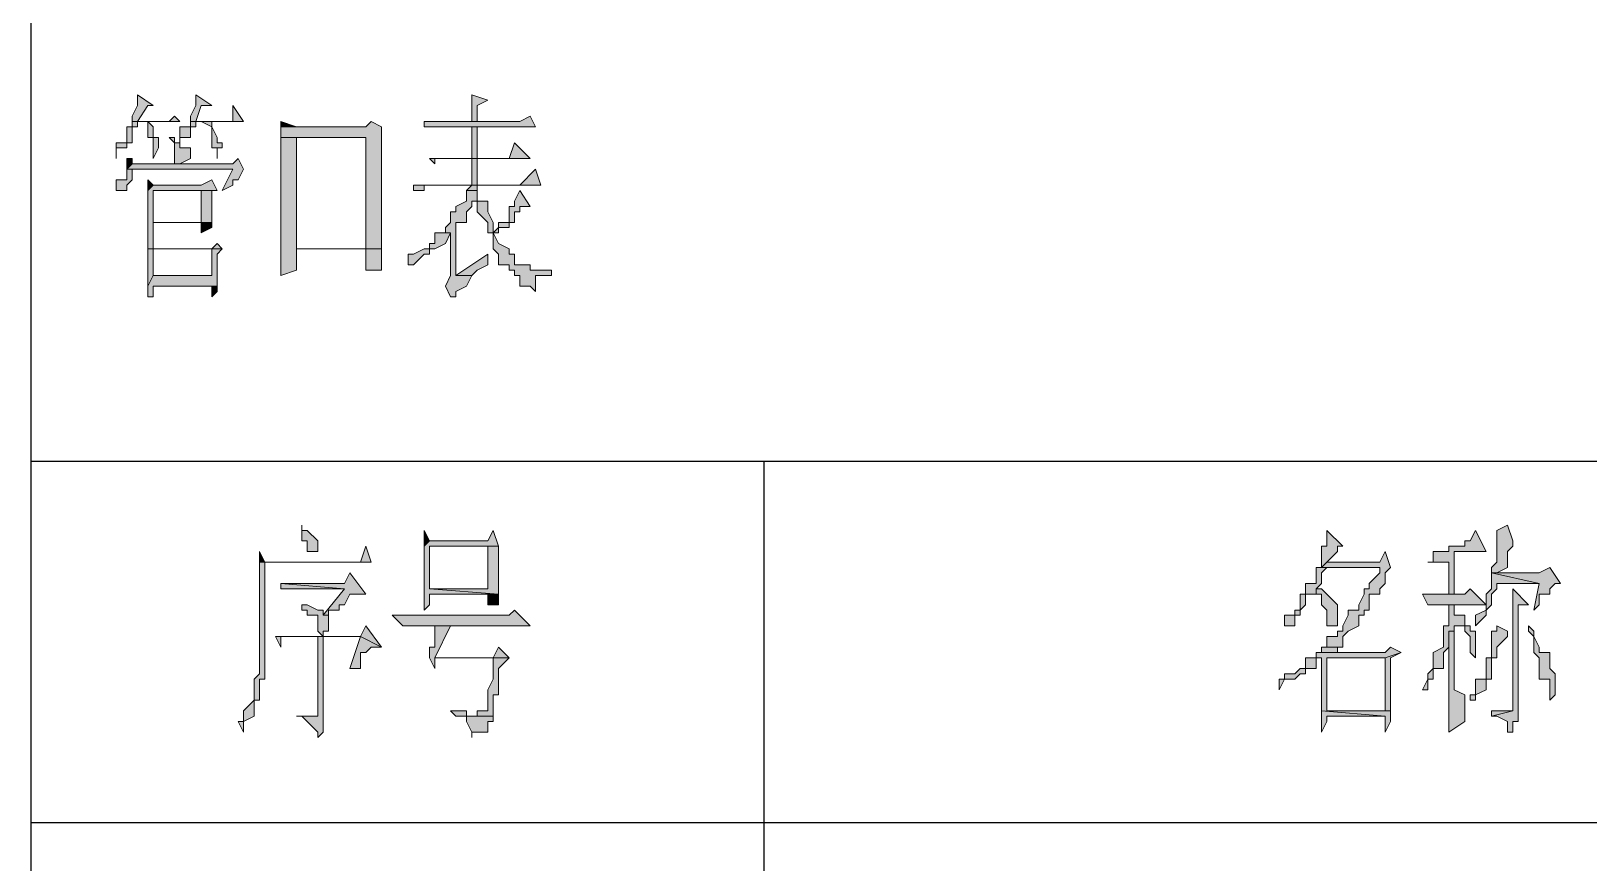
# Model space of a CAD drawing. Header units: millimetres. Extents: x 20 to 821, y 1 to 1134.
# Drawn here: x 557.6 to 610.4, y 799.8 to 828 of the extents above; entities that cross this region are included whole.
import ezdxf

# ---------------------------------------------------------------- set-up
doc = ezdxf.new("R2010")
doc.units = ezdxf.units.MM
doc.layers.add('1', color=7, linetype='Continuous')

msp = doc.modelspace()

# ---------------------------------------------------------------- hatches: boundary and pattern name
h = msp.add_hatch(color=0)
h.dxf.hatch_style = 2
h.paths.add_polyline_path([(561.24, 825.801732), (561.24, 825.441732), (561.06, 825.081732), (561.06, 824.901732), (561.24, 824.901732), (561.6, 825.441732), (561.78, 825.441732)])
h = msp.add_hatch(color=0)
h.dxf.hatch_style = 2
h.paths.add_polyline_path([(564.48, 825.441732), (564.48, 824.901732), (563.22, 824.901732), (563.04, 824.901732), (563.04, 824.721732), (562.68, 824.721732), (562.68, 824.361732), (562.68, 824.181732), (562.68, 824.361732), (563.04, 824.361732), (563.04, 824.721732), (563.22, 824.721732), (563.22, 824.901732), (564.84, 824.901732)])
h = msp.add_hatch(color=0)
h.dxf.hatch_style = 2
h.paths.add_polyline_path([(563.22, 825.801732), (563.22, 825.441732), (563.04, 825.081732), (563.04, 824.901732), (563.22, 824.901732), (563.4, 825.441732), (563.76, 825.441732)])
h = msp.add_hatch(color=0)
h.dxf.hatch_style = 2
h.paths.add_polyline_path([(572.58, 825.801732), (572.58, 824.901732), (572.76, 824.901732), (572.76, 825.441732), (573.12, 825.621732)])
h = msp.add_hatch(color=0)
h.dxf.hatch_style = 2
h.paths.add_polyline_path([(562.5, 825.081732), (562.32, 824.901732), (561.06, 824.901732), (561.06, 824.721732), (560.88, 824.721732), (560.88, 824.361732), (560.88, 824.181732), (560.52, 824.181732), (560.52, 823.641732), (560.52, 824.001732), (560.88, 824.001732), (560.88, 824.181732), (561.06, 824.181732), (561.06, 824.361732), (561.06, 824.721732), (561.24, 824.721732), (561.24, 824.901732), (561.6, 824.901732), (562.68, 824.901732)])
h = msp.add_hatch(color=0)
h.dxf.hatch_style = 2
h.paths.add_polyline_path([(561.6, 824.901732), (561.6, 824.361732), (561.78, 824.361732), (561.78, 823.641732), (561.96, 824.001732), (561.96, 824.361732), (561.78, 824.361732), (561.78, 824.721732)])
h = msp.add_hatch(color=0)
h.dxf.hatch_style = 2
h.paths.add_polyline_path([(563.76, 824.901732), (563.4, 824.901732), (563.76, 824.721732), (563.76, 824.001732), (563.94, 824.001732), (563.94, 823.641732), (563.94, 824.001732), (564.12, 824.001732), (564.12, 824.181732), (563.94, 824.181732), (563.94, 824.361732), (563.76, 824.721732)])
h = msp.add_hatch(color=0)
h.dxf.hatch_style = 2
h.paths.add_polyline_path([(569.16, 824.901732), (568.98, 824.721732), (566.1, 824.721732), (566.1, 824.361732), (568.98, 824.361732), (568.98, 820.581732), (566.64, 820.581732), (569.52, 820.581732), (569.52, 824.721732)])
h = msp.add_hatch(color=0)
h.dxf.hatch_style = 2
h.paths.add_polyline_path([(566.1, 824.901732), (566.1, 824.721732), (566.64, 824.721732)])
h = msp.add_hatch(color=0)
h.dxf.hatch_style = 2
h.paths.add_polyline_path([(574.56, 825.081732), (574.2, 824.901732), (570.96, 824.901732), (570.96, 824.721732), (574.74, 824.721732)])
h = msp.add_hatch(color=0)
h.dxf.hatch_style = 2
h.paths.add_polyline_path([(562.5, 824.361732), (562.32, 824.361732), (562.5, 824.181732), (562.5, 823.461732), (562.68, 823.461732), (563.04, 823.641732), (563.04, 824.001732), (562.68, 824.001732), (562.68, 824.181732), (562.5, 824.181732)])
h = msp.add_hatch(color=0)
h.dxf.hatch_style = 2
h.paths.add_polyline_path([(566.1, 824.361732), (566.1, 820.041732), (566.1, 819.681732), (566.64, 819.861732), (566.64, 820.581732), (568.98, 820.581732), (569.52, 820.581732), (566.64, 820.581732), (566.64, 824.361732), (568.98, 824.361732)])
h = msp.add_hatch(color=0)
h.dxf.hatch_style = 2
h.paths.add_polyline_path([(572.58, 823.641732), (572.76, 823.641732), (572.76, 824.721732), (572.58, 824.721732)])
h = msp.add_hatch(color=0)
h.dxf.hatch_style = 2
h.paths.add_polyline_path([(574.02, 824.181732), (573.84, 823.641732), (571.14, 823.641732), (571.32, 823.461732), (571.32, 823.641732), (571.68, 823.641732), (574.56, 823.641732)])
h = msp.add_hatch(color=0)
h.dxf.hatch_style = 2
h.paths.add_polyline_path([(560.88, 823.281732), (560.88, 822.921732), (560.52, 822.921732), (560.52, 822.561732), (560.88, 822.561732), (560.88, 822.741732), (561.06, 822.921732), (561.06, 823.281732), (564.48, 823.281732)])
h = msp.add_hatch(color=0)
h.dxf.hatch_style = 2
h.paths.add_polyline_path([(561.06, 823.641732), (560.88, 823.641732), (560.88, 823.461732), (560.88, 823.281732), (561.06, 823.461732)])
h = msp.add_hatch(color=0)
h.dxf.hatch_style = 2
h.paths.add_polyline_path([(564.66, 823.641732), (564.48, 823.461732), (561.06, 823.461732), (560.88, 823.281732), (564.48, 823.281732), (564.12, 822.561732), (564.48, 822.741732), (564.48, 822.921732), (564.66, 822.921732), (564.84, 823.281732)])
h = msp.add_hatch(color=0)
h.dxf.hatch_style = 2
h.paths.add_polyline_path([(574.74, 823.281732), (574.2, 822.741732), (570.6, 822.741732), (570.6, 822.561732), (570.96, 822.561732), (570.96, 822.741732), (574.92, 822.741732)])
h = msp.add_hatch(color=0)
h.dxf.hatch_style = 2
h.paths.add_polyline_path([(572.58, 822.741732), (572.76, 822.741732), (572.76, 823.641732), (572.58, 823.641732)])
h = msp.add_hatch(color=0)
h.dxf.hatch_style = 2
h.paths.add_polyline_path([(561.6, 822.921732), (561.6, 822.561732), (561.78, 822.741732)])
h = msp.add_hatch(color=0)
h.dxf.hatch_style = 2
h.paths.add_polyline_path([(563.76, 822.921732), (563.4, 822.741732), (561.78, 822.741732), (561.6, 822.561732), (561.6, 820.581732), (563.76, 820.581732), (563.76, 819.681732), (561.78, 819.681732), (561.6, 819.321732), (561.6, 818.961732), (561.78, 818.961732), (561.78, 819.321732), (563.76, 819.321732), (563.94, 819.321732), (563.94, 819.681732), (563.94, 820.401732), (564.12, 820.581732), (561.78, 820.581732), (561.78, 821.481732), (563.76, 821.481732), (561.78, 821.481732), (561.78, 822.561732), (563.4, 822.561732), (563.94, 822.561732)])
h = msp.add_hatch(color=0)
h.dxf.hatch_style = 2
h.paths.add_polyline_path([(572.76, 822.741732), (572.58, 822.741732), (572.4, 822.561732), (572.76, 822.561732), (572.76, 822.201732), (572.76, 821.841732), (573.12, 821.481732), (573.12, 821.121732), (573.3, 821.121732), (573.3, 820.581732), (573.48, 820.401732), (573.48, 820.041732), (573.84, 820.041732), (573.84, 819.861732), (574.02, 819.861732), (574.02, 819.681732), (574.2, 819.681732), (574.2, 819.321732), (574.56, 819.321732), (574.74, 819.141732), (574.74, 819.681732), (574.92, 819.681732), (575.28, 819.681732), (575.28, 819.861732), (574.56, 819.861732), (574.56, 820.041732), (574.02, 820.041732), (574.02, 820.401732), (573.84, 820.401732), (573.84, 820.581732), (573.48, 820.761732), (573.3, 821.121732), (573.48, 821.121732), (573.3, 821.121732), (573.3, 821.481732), (573.12, 821.841732), (573.12, 822.201732), (572.76, 822.201732)])
h = msp.add_hatch(color=0)
h.dxf.hatch_style = 2
h.paths.add_polyline_path([(563.94, 822.561732), (563.4, 822.561732), (563.4, 821.481732), (561.78, 821.481732), (563.76, 821.481732), (563.76, 822.561732)])
h = msp.add_hatch(color=0)
h.dxf.hatch_style = 2
h.paths.add_polyline_path([(572.4, 822.561732), (572.4, 822.201732), (572.04, 822.021732), (572.04, 821.841732), (571.86, 821.841732), (571.86, 821.481732), (571.68, 821.301732), (571.68, 821.121732), (571.86, 821.121732), (571.86, 819.681732), (571.68, 819.321732), (571.86, 818.961732), (572.04, 818.961732), (572.04, 819.141732), (572.4, 819.321732), (572.58, 819.681732), (572.04, 819.681732), (572.04, 821.301732), (572.04, 821.481732), (572.4, 821.481732), (572.4, 821.841732), (572.58, 822.021732), (572.58, 822.201732), (572.76, 822.201732), (572.76, 822.561732)])
h = msp.add_hatch(color=0)
h.dxf.hatch_style = 2
h.paths.add_polyline_path([(574.2, 822.561732), (574.02, 822.201732), (574.02, 822.021732), (573.84, 822.021732), (573.84, 821.481732), (573.48, 821.481732), (573.48, 821.301732), (573.3, 821.121732), (573.48, 821.121732), (573.48, 821.301732), (573.84, 821.301732), (573.84, 821.481732), (574.02, 821.481732), (574.02, 821.841732), (574.2, 821.841732), (574.2, 822.021732), (574.56, 822.021732)])
h = msp.add_hatch(color=0)
h.dxf.hatch_style = 2
h.paths.add_polyline_path([(563.76, 821.481732), (563.4, 821.481732), (563.4, 821.121732), (563.76, 821.301732)])
h = msp.add_hatch(color=0)
h.dxf.hatch_style = 2
h.paths.add_polyline_path([(571.68, 821.121732), (571.32, 821.121732), (571.32, 820.761732), (571.14, 820.761732), (571.14, 820.581732), (570.96, 820.581732), (570.6, 820.401732), (570.42, 820.401732), (570.42, 820.041732), (570.6, 820.041732), (570.96, 820.401732), (571.14, 820.401732), (571.14, 820.581732), (571.32, 820.581732), (571.68, 820.761732), (571.86, 821.121732)])
h = msp.add_hatch(color=0)
h.dxf.hatch_style = 2
h.paths.add_polyline_path([(561.6, 820.581732), (561.6, 819.321732), (561.78, 819.681732), (561.78, 820.581732), (563.76, 820.581732)])
h = msp.add_hatch(color=0)
h.dxf.hatch_style = 2
h.paths.add_polyline_path([(563.94, 820.761732), (563.76, 820.581732), (561.78, 820.581732), (564.12, 820.581732)])
h = msp.add_hatch(color=0)
h.dxf.hatch_style = 2
h.paths.add_polyline_path([(569.52, 820.581732), (568.98, 820.581732), (568.98, 819.861732), (569.52, 819.861732), (569.52, 820.041732)])
h = msp.add_hatch(color=0)
h.dxf.hatch_style = 2
h.paths.add_polyline_path([(573.12, 820.401732), (572.04, 819.681732), (572.58, 819.681732), (572.76, 819.861732), (573.12, 820.041732)])
h = msp.add_hatch(color=0)
h.dxf.hatch_style = 2
h.paths.add_polyline_path([(563.94, 819.321732), (563.76, 819.321732), (563.76, 818.961732), (563.94, 819.141732)])
h = msp.add_hatch(color=0)
h.dxf.hatch_style = 2
h.paths.add_polyline_path([(566.82, 811.221732), (566.82, 810.681732), (567, 810.681732), (567, 810.321732), (567.36, 810.321732), (567.36, 810.681732), (567, 811.041732), (566.82, 811.041732)])
h = msp.add_hatch(color=0)
h.dxf.hatch_style = 2
h.paths.add_polyline_path([(570.96, 811.041732), (570.96, 810.501732), (571.14, 810.681732)])
h = msp.add_hatch(color=0)
h.dxf.hatch_style = 2
h.paths.add_polyline_path([(573.3, 811.041732), (573.12, 810.681732), (571.14, 810.681732), (570.96, 810.501732), (570.96, 808.341732), (571.14, 808.521732), (571.14, 808.881732), (573.12, 808.881732), (573.48, 808.881732), (571.14, 809.061732), (571.14, 810.501732), (573.12, 810.501732), (573.48, 810.501732)])
h = msp.add_hatch(color=0)
h.dxf.hatch_style = 2
h.paths.add_polyline_path([(601.56, 811.041732), (601.56, 810.501732), (601.38, 810.501732), (601.38, 809.781732), (601.56, 809.961732), (601.92, 810.321732), (601.92, 810.501732), (602.1, 810.501732)])
h = msp.add_hatch(color=0)
h.dxf.hatch_style = 2
h.paths.add_polyline_path([(606.6, 811.041732), (606.42, 810.681732), (606.24, 810.681732), (606.24, 810.501732), (605.7, 810.501732), (605.7, 810.321732), (605.16, 810.321732), (605.16, 809.961732), (604.98, 809.961732), (605.7, 809.961732), (605.7, 808.881732), (605.88, 808.881732), (605.88, 810.321732), (606.24, 810.321732), (606.6, 810.321732), (606.96, 810.321732)])
h = msp.add_hatch(color=0)
h.dxf.hatch_style = 2
h.paths.add_polyline_path([(607.68, 811.221732), (607.32, 811.041732), (607.32, 809.961732), (607.14, 809.781732), (607.14, 809.601732), (607.32, 809.601732), (607.68, 809.781732), (607.68, 810.321732), (607.86, 810.501732), (607.86, 810.681732)])
h = msp.add_hatch(color=0)
h.dxf.hatch_style = 2
h.paths.add_polyline_path([(568.98, 810.501732), (568.8, 809.961732), (565.38, 809.961732), (565.38, 809.781732), (565.38, 806.361732), (565.38, 806.181732), (565.2, 806.001732), (565.2, 805.281732), (564.84, 804.921732), (564.84, 804.561732), (564.66, 804.561732), (564.84, 804.201732), (564.84, 804.561732), (565.2, 804.741732), (565.2, 805.281732), (565.38, 805.281732), (565.38, 806.001732), (565.56, 806.001732), (565.56, 809.961732), (569.16, 809.961732)])
h = msp.add_hatch(color=0)
h.dxf.hatch_style = 2
h.paths.add_polyline_path([(573.48, 810.501732), (573.12, 810.501732), (573.12, 809.061732), (571.14, 809.061732), (573.48, 808.881732)])
h = msp.add_hatch(color=0)
h.dxf.hatch_style = 2
h.paths.add_polyline_path([(565.38, 810.321732), (565.38, 809.961732), (565.56, 809.961732)])
h = msp.add_hatch(color=0)
h.dxf.hatch_style = 2
h.paths.add_polyline_path([(603.54, 810.321732), (603.36, 809.961732), (601.56, 809.961732), (601.38, 809.781732), (603.36, 809.781732), (603.36, 809.601732), (603, 809.241732), (603, 809.061732), (602.82, 809.061732), (602.82, 808.881732), (602.64, 808.521732), (602.64, 808.341732), (602.28, 808.341732), (602.28, 808.161732), (602.1, 807.801732), (602.1, 807.621732), (601.92, 807.621732), (601.92, 807.441732), (601.56, 807.441732), (601.56, 807.081732), (602.1, 807.081732), (602.1, 807.441732), (602.28, 807.621732), (602.64, 807.801732), (602.64, 808.161732), (602.82, 808.161732), (602.82, 808.341732), (603, 808.341732), (603, 808.881732), (603.36, 808.881732), (603.36, 809.061732), (603.54, 809.241732), (603.54, 809.601732), (603.72, 809.781732)])
h = msp.add_hatch(color=0)
h.dxf.hatch_style = 2
h.paths.add_polyline_path([(568.44, 809.601732), (568.26, 809.241732), (566.1, 809.241732), (568.26, 809.061732), (567.54, 808.161732), (567.72, 808.161732), (567.72, 808.341732), (568.08, 808.341732), (568.08, 808.521732), (568.26, 808.521732), (568.44, 808.881732), (568.98, 808.881732)])
h = msp.add_hatch(color=0)
h.dxf.hatch_style = 2
h.paths.add_polyline_path([(601.38, 809.781732), (601.2, 809.781732), (601.2, 809.601732), (601.2, 809.241732), (600.84, 809.241732), (600.84, 808.881732), (600.66, 808.881732), (600.66, 808.341732), (600.48, 808.341732), (600.48, 808.161732), (600.12, 808.161732), (600.12, 807.801732), (600.48, 807.801732), (600.48, 808.161732), (600.66, 808.161732), (600.66, 808.341732), (600.84, 808.521732), (600.84, 808.881732), (601.2, 808.881732), (601.2, 809.061732), (601.38, 809.241732), (601.38, 809.601732), (601.56, 809.781732), (603.36, 809.781732)])
h = msp.add_hatch(color=0)
h.dxf.hatch_style = 2
h.paths.add_polyline_path([(604.98, 809.961732), (605.7, 809.961732)])
h = msp.add_hatch(color=0)
h.dxf.hatch_style = 2
h.paths.add_polyline_path([(607.14, 809.601732), (607.14, 809.061732), (606.96, 808.881732), (606.96, 808.341732), (606.6, 808.161732), (606.6, 807.801732), (606.96, 808.161732), (606.96, 808.341732), (607.14, 808.521732), (607.14, 808.881732), (607.32, 809.061732), (607.32, 809.241732), (608.76, 809.241732)])
h = msp.add_hatch(color=0)
h.dxf.hatch_style = 2
h.paths.add_polyline_path([(609.12, 809.781732), (608.76, 809.601732), (607.14, 809.601732), (608.76, 809.241732), (608.58, 808.341732), (608.76, 808.521732), (608.76, 808.881732), (609.12, 808.881732), (609.12, 809.061732), (609.3, 809.241732), (609.48, 809.241732)])
h = msp.add_hatch(color=0)
h.dxf.hatch_style = 2
h.paths.add_polyline_path([(566.1, 809.241732), (566.1, 809.061732), (566.28, 809.061732), (568.26, 809.061732)])
h = msp.add_hatch(color=0)
h.dxf.hatch_style = 2
h.paths.add_polyline_path([(601.2, 809.061732), (601.2, 808.881732), (601.38, 808.881732), (601.38, 808.521732), (601.56, 808.341732), (601.56, 807.801732), (601.92, 807.801732), (601.92, 808.521732), (601.56, 808.881732), (601.38, 809.061732)])
h = msp.add_hatch(color=0)
h.dxf.hatch_style = 2
h.paths.add_polyline_path([(606.42, 809.061732), (606.24, 808.881732), (604.8, 808.881732), (604.98, 808.521732), (606.96, 808.521732)])
h = msp.add_hatch(color=0)
h.dxf.hatch_style = 2
h.paths.add_polyline_path([(607.86, 809.061732), (607.86, 804.921732), (607.14, 804.741732), (607.32, 804.741732), (607.68, 804.561732), (607.68, 804.201732), (607.86, 804.201732), (607.86, 804.561732), (608.04, 804.561732), (608.04, 808.521732), (608.4, 808.521732)])
h = msp.add_hatch(color=0)
h.dxf.hatch_style = 2
h.paths.add_polyline_path([(566.82, 808.521732), (566.82, 808.341732), (567, 808.341732), (567, 808.161732), (567.36, 808.161732), (567.36, 807.621732), (567.54, 807.441732), (567.54, 807.621732), (567.72, 807.621732), (567.72, 808.161732), (567.54, 808.161732), (567.54, 808.341732), (567.36, 808.341732), (567, 808.521732)])
h = msp.add_hatch(color=0)
h.dxf.hatch_style = 2
h.paths.add_polyline_path([(573.48, 808.881732), (573.12, 808.881732), (573.12, 808.521732), (573.48, 808.521732)])
h = msp.add_hatch(color=0)
h.dxf.hatch_style = 2
h.paths.add_polyline_path([(605.88, 808.521732), (605.7, 808.521732), (605.7, 808.341732), (605.7, 807.801732), (605.52, 807.801732), (605.52, 807.081732), (605.16, 806.901732), (605.16, 806.361732), (604.98, 806.181732), (604.98, 806.001732), (604.8, 805.641732), (604.98, 805.641732), (604.98, 806.001732), (605.16, 806.001732), (605.16, 806.181732), (605.16, 806.361732), (605.52, 806.361732), (605.52, 806.901732), (605.7, 807.081732), (605.7, 807.621732), (605.88, 807.621732), (605.88, 807.801732), (606.24, 807.801732), (606.24, 808.161732), (605.88, 808.161732)])
h = msp.add_hatch(color=0)
h.dxf.hatch_style = 2
h.paths.add_polyline_path([(574.02, 808.341732), (573.84, 808.161732), (569.88, 808.161732), (570.24, 807.801732), (574.56, 807.801732)])
h = msp.add_hatch(color=0)
h.dxf.hatch_style = 2
h.paths.add_polyline_path([(568.98, 807.801732), (568.8, 807.441732), (565.92, 807.441732), (568.8, 807.441732), (569.52, 807.081732)])
h = msp.add_hatch(color=0)
h.dxf.hatch_style = 2
h.paths.add_polyline_path([(565.92, 807.441732), (566.1, 807.081732), (566.1, 807.441732), (566.28, 807.441732), (568.8, 807.441732)])
h = msp.add_hatch(color=0)
h.dxf.hatch_style = 2
h.paths.add_polyline_path([(567.54, 807.441732), (567.36, 807.441732), (567.36, 805.281732), (567.36, 804.741732), (566.64, 804.741732), (566.82, 804.741732), (567, 804.561732), (567.36, 804.201732), (567.36, 804.021732), (567.54, 804.201732)])
h = msp.add_hatch(color=0)
h.dxf.hatch_style = 2
h.paths.add_polyline_path([(568.8, 807.441732), (568.44, 806.361732), (568.8, 806.361732), (568.8, 806.721732), (568.8, 806.901732), (568.98, 806.901732), (569.16, 807.081732), (569.52, 807.081732)])
h = msp.add_hatch(color=0)
h.dxf.hatch_style = 2
h.paths.add_polyline_path([(571.86, 807.801732), (571.32, 807.801732), (571.32, 807.621732), (571.32, 807.081732), (571.14, 807.081732), (571.14, 806.721732), (571.32, 806.361732), (571.32, 806.721732), (573.3, 806.721732), (573.84, 806.721732), (571.32, 806.721732)])
h = msp.add_hatch(color=0)
h.dxf.hatch_style = 2
h.paths.add_polyline_path([(605.88, 807.621732), (605.7, 807.621732), (605.7, 807.441732), (605.7, 804.201732), (606.24, 804.561732), (606.24, 804.741732), (606.24, 805.461732), (605.88, 805.641732)])
h = msp.add_hatch(color=0)
h.dxf.hatch_style = 2
h.paths.add_polyline_path([(606.24, 807.801732), (605.88, 807.801732), (606.24, 807.801732), (606.24, 807.621732), (606.42, 807.441732), (606.42, 806.901732), (606.6, 806.721732), (606.6, 807.621732), (606.42, 807.621732), (606.42, 807.801732)])
h = msp.add_hatch(color=0)
h.dxf.hatch_style = 2
h.paths.add_polyline_path([(607.32, 807.801732), (607.32, 807.621732), (607.14, 807.621732), (607.14, 806.721732), (606.96, 806.721732), (606.96, 806.001732), (606.6, 806.001732), (606.6, 805.461732), (606.42, 805.461732), (606.42, 805.281732), (606.6, 805.281732), (606.6, 805.461732), (606.96, 805.641732), (606.96, 806.001732), (607.14, 806.001732), (607.14, 806.721732), (607.32, 806.721732), (607.32, 807.081732), (607.68, 807.441732), (607.68, 807.621732)])
h = msp.add_hatch(color=0)
h.dxf.hatch_style = 2
h.paths.add_polyline_path([(608.4, 807.801732), (608.4, 807.621732), (608.58, 807.441732), (608.58, 806.901732), (608.76, 806.721732), (608.76, 806.001732), (609.12, 806.001732), (609.12, 805.281732), (609.3, 805.461732), (609.3, 806.181732), (609.12, 806.361732), (609.12, 806.901732), (608.76, 806.901732), (608.76, 807.081732), (608.58, 807.441732), (608.58, 807.621732)])
h = msp.add_hatch(color=0)
h.dxf.hatch_style = 2
h.paths.add_polyline_path([(573.48, 807.081732), (573.3, 806.721732), (571.32, 806.721732), (573.84, 806.721732)])
h = msp.add_hatch(color=0)
h.dxf.hatch_style = 2
h.paths.add_polyline_path([(603.72, 807.081732), (603.54, 806.901732), (601.2, 806.901732), (601.2, 806.721732), (600.84, 806.721732), (601.38, 806.721732), (601.38, 804.921732), (603.54, 804.741732), (603.54, 804.201732), (603.72, 804.561732), (603.72, 804.921732), (601.56, 804.921732), (601.56, 806.721732), (603.54, 806.721732), (604.08, 806.901732)])
h = msp.add_hatch(color=0)
h.dxf.hatch_style = 2
h.paths.add_polyline_path([(601.38, 807.081732), (601.38, 806.901732), (601.2, 806.901732), (601.92, 806.901732), (601.92, 807.081732)])
h = msp.add_hatch(color=0)
h.dxf.hatch_style = 2
h.paths.add_polyline_path([(604.08, 806.901732), (603.54, 806.721732), (603.54, 804.921732), (601.56, 804.921732), (603.72, 804.921732), (603.72, 805.281732), (603.72, 806.721732)])
h = msp.add_hatch(color=0)
h.dxf.hatch_style = 2
h.paths.add_polyline_path([(573.84, 806.721732), (573.3, 806.721732), (573.3, 806.361732), (573.3, 806.001732), (573.12, 805.641732), (573.12, 804.921732), (572.76, 804.921732), (572.76, 804.741732), (572.58, 804.741732), (573.3, 804.741732), (573.3, 804.921732), (573.3, 805.461732), (573.48, 805.461732), (573.48, 806.181732), (573.48, 806.361732)])
h = msp.add_hatch(color=0)
h.dxf.hatch_style = 2
h.paths.add_polyline_path([(600.84, 806.721732), (600.84, 806.361732), (600.66, 806.361732), (600.48, 806.181732), (600.12, 806.181732), (600.12, 806.001732), (599.94, 806.001732), (599.94, 805.641732), (600.12, 806.001732), (600.48, 806.001732), (600.66, 806.181732), (600.84, 806.181732), (600.84, 806.361732), (601.2, 806.361732), (601.2, 806.721732), (601.38, 806.721732)])
h = msp.add_hatch(color=0)
h.dxf.hatch_style = 2
h.paths.add_polyline_path([(566.64, 804.741732), (567.36, 804.741732), (567, 804.741732)])
h = msp.add_hatch(color=0)
h.dxf.hatch_style = 2
h.paths.add_polyline_path([(571.86, 804.921732), (572.04, 804.741732), (572.4, 804.741732), (572.4, 804.561732), (572.58, 804.201732), (572.58, 804.021732), (572.58, 804.201732), (573.12, 804.201732), (573.12, 804.561732), (573.3, 804.561732), (573.3, 804.741732), (572.4, 804.741732), (572.4, 804.921732), (572.04, 804.921732)])
h = msp.add_hatch(color=0)
h.dxf.hatch_style = 2
h.paths.add_polyline_path([(601.38, 804.921732), (601.38, 804.201732), (601.56, 804.561732), (601.56, 804.741732), (603.54, 804.741732)])
h = msp.add_hatch(color=0)
h.dxf.hatch_style = 2
h.paths.add_polyline_path([(607.14, 804.921732), (607.14, 804.741732), (607.86, 804.921732)])

# ---------------------------------------------------------------- linework, layer by layer
at = {"layer": '1', "color": 0, "lineweight": 25}
for points in [[(557.64, 0.501732), (557.64, 1133.601732)], [(557.64, 813.381732), (821.16, 813.381732)], [(582.48, 813.381732), (582.48, 715.821732)], [(557.64, 801.141732), (821.16, 801.141732)]]:
    msp.add_lwpolyline(points, dxfattribs=at)
at = {"layer": '1', "color": 0, "lineweight": 5}
for points in [[(561.24, 825.801732), (561.24, 825.441732), (561.06, 825.081732), (561.06, 824.901732), (561.24, 824.901732), (561.6, 825.441732), (561.78, 825.441732), (561.24, 825.801732)], [(564.48, 825.441732), (564.48, 824.901732), (563.22, 824.901732), (563.04, 824.901732), (563.04, 824.721732), (562.68, 824.721732), (562.68, 824.361732), (562.68, 824.181732), (562.68, 824.361732), (563.04, 824.361732), (563.04, 824.721732), (563.22, 824.721732), (563.22, 824.901732), (564.84, 824.901732), (564.48, 825.441732)], [(563.22, 825.801732), (563.22, 825.441732), (563.04, 825.081732), (563.04, 824.901732), (563.22, 824.901732), (563.4, 825.441732), (563.76, 825.441732), (563.22, 825.801732)], [(572.58, 825.801732), (572.58, 824.901732), (572.76, 824.901732), (572.76, 825.441732), (573.12, 825.621732), (572.58, 825.801732)], [(562.5, 825.081732), (562.32, 824.901732), (561.06, 824.901732), (561.06, 824.721732), (560.88, 824.721732), (560.88, 824.361732), (560.88, 824.181732), (560.52, 824.181732), (560.52, 823.641732), (560.52, 824.001732), (560.88, 824.001732), (560.88, 824.181732), (561.06, 824.181732), (561.06, 824.361732), (561.06, 824.721732), (561.24, 824.721732), (561.24, 824.901732), (561.6, 824.901732), (562.68, 824.901732), (562.5, 825.081732)], [(561.6, 824.901732), (561.6, 824.361732), (561.78, 824.361732), (561.78, 823.641732), (561.96, 824.001732), (561.96, 824.361732), (561.78, 824.361732), (561.78, 824.721732), (561.6, 824.901732)], [(563.76, 824.901732), (563.4, 824.901732), (563.76, 824.721732), (563.76, 824.001732), (563.94, 824.001732), (563.94, 823.641732), (563.94, 824.001732), (564.12, 824.001732), (564.12, 824.181732), (563.94, 824.181732), (563.94, 824.361732), (563.76, 824.721732), (563.76, 824.901732)], [(569.16, 824.901732), (568.98, 824.721732), (566.1, 824.721732), (566.1, 824.361732), (568.98, 824.361732), (568.98, 820.581732), (566.64, 820.581732), (569.52, 820.581732), (569.52, 824.721732), (569.16, 824.901732)], [(566.1, 824.901732), (566.1, 824.721732), (566.64, 824.721732), (566.1, 824.901732)], [(574.56, 825.081732), (574.2, 824.901732), (570.96, 824.901732), (570.96, 824.721732), (574.74, 824.721732), (574.56, 825.081732)], [(562.5, 824.361732), (562.32, 824.361732), (562.5, 824.181732), (562.5, 823.461732), (562.68, 823.461732), (563.04, 823.641732), (563.04, 824.001732), (562.68, 824.001732), (562.68, 824.181732), (562.5, 824.181732), (562.5, 824.361732)], [(566.1, 824.361732), (566.1, 820.041732), (566.1, 820.041732), (566.1, 819.681732), (566.64, 819.861732), (566.64, 820.581732), (568.98, 820.581732), (569.52, 820.581732), (566.64, 820.581732), (566.64, 824.361732), (568.98, 824.361732), (566.1, 824.361732)], [(572.58, 823.641732), (572.76, 823.641732), (572.76, 824.721732), (572.58, 824.721732), (572.58, 823.641732)], [(574.02, 824.181732), (573.84, 823.641732), (571.14, 823.641732), (571.32, 823.461732), (571.32, 823.641732), (571.68, 823.641732), (574.56, 823.641732), (574.02, 824.181732)], [(560.88, 823.281732), (560.88, 822.921732), (560.52, 822.921732), (560.52, 822.561732), (560.88, 822.561732), (560.88, 822.741732), (561.06, 822.921732), (561.06, 823.281732), (564.48, 823.281732), (560.88, 823.281732)], [(561.06, 823.641732), (560.88, 823.641732), (560.88, 823.461732), (560.88, 823.281732), (561.06, 823.461732), (561.06, 823.641732)], [(564.66, 823.641732), (564.48, 823.461732), (561.06, 823.461732), (560.88, 823.281732), (564.48, 823.281732), (564.12, 822.561732), (564.48, 822.741732), (564.48, 822.921732), (564.66, 822.921732), (564.84, 823.281732), (564.66, 823.641732)], [(574.74, 823.281732), (574.2, 822.741732), (570.6, 822.741732), (570.6, 822.561732), (570.96, 822.561732), (570.96, 822.741732), (574.92, 822.741732), (574.74, 823.281732)], [(572.58, 822.741732), (572.76, 822.741732), (572.76, 823.641732), (572.58, 823.641732), (572.58, 822.741732)], [(561.6, 822.921732), (561.6, 822.561732), (561.78, 822.741732), (561.6, 822.921732)], [(563.76, 822.921732), (563.4, 822.741732), (561.78, 822.741732), (561.6, 822.561732), (561.6, 820.581732), (563.76, 820.581732), (563.76, 819.681732), (561.78, 819.681732), (561.6, 819.321732), (561.6, 818.961732), (561.78, 818.961732), (561.78, 819.321732), (563.76, 819.321732), (563.94, 819.321732), (563.94, 819.681732), (563.94, 820.401732), (564.12, 820.581732), (561.78, 820.581732), (561.78, 821.481732), (563.76, 821.481732), (561.78, 821.481732), (561.78, 822.561732), (563.4, 822.561732), (563.94, 822.561732), (563.76, 822.921732)], [(572.76, 822.741732), (572.58, 822.741732), (572.4, 822.561732), (572.76, 822.561732), (572.76, 822.201732), (572.76, 821.841732), (573.12, 821.481732), (573.12, 821.121732), (573.3, 821.121732), (573.3, 820.581732), (573.48, 820.401732), (573.48, 820.041732), (573.84, 820.041732), (573.84, 819.861732), (574.02, 819.861732), (574.02, 819.681732), (574.2, 819.681732), (574.2, 819.681732), (574.2, 819.321732), (574.56, 819.321732), (574.74, 819.141732), (574.74, 819.681732), (574.92, 819.681732), (575.28, 819.681732), (575.28, 819.861732), (574.56, 819.861732), (574.56, 820.041732), (574.02, 820.041732), (574.02, 820.401732), (573.84, 820.401732), (573.84, 820.581732), (573.48, 820.761732), (573.3, 821.121732), (573.48, 821.121732), (573.3, 821.121732), (573.3, 821.481732), (573.12, 821.841732), (573.12, 822.201732), (572.76, 822.201732), (572.76, 822.741732)], [(563.94, 822.561732), (563.4, 822.561732), (563.4, 821.481732), (561.78, 821.481732), (563.76, 821.481732), (563.76, 822.561732), (563.94, 822.561732)], [(572.4, 822.561732), (572.4, 822.201732), (572.04, 822.021732), (572.04, 821.841732), (571.86, 821.841732), (571.86, 821.481732), (571.68, 821.301732), (571.68, 821.121732), (571.86, 821.121732), (571.86, 819.681732), (571.68, 819.321732), (571.86, 818.961732), (572.04, 818.961732), (572.04, 819.141732), (572.4, 819.321732), (572.4, 819.321732), (572.58, 819.681732), (572.04, 819.681732), (572.04, 821.301732), (572.04, 821.481732), (572.4, 821.481732), (572.4, 821.841732), (572.58, 822.021732), (572.58, 822.201732), (572.76, 822.201732), (572.76, 822.561732), (572.4, 822.561732)], [(574.2, 822.561732), (574.02, 822.201732), (574.02, 822.021732), (573.84, 822.021732), (573.84, 821.481732), (573.48, 821.481732), (573.48, 821.301732), (573.3, 821.121732), (573.48, 821.121732), (573.48, 821.301732), (573.84, 821.301732), (573.84, 821.481732), (574.02, 821.481732), (574.02, 821.841732), (574.2, 821.841732), (574.2, 822.021732), (574.56, 822.021732), (574.2, 822.561732)], [(563.76, 821.481732), (563.4, 821.481732), (563.4, 821.121732), (563.76, 821.301732), (563.76, 821.481732)], [(571.68, 821.121732), (571.32, 821.121732), (571.32, 820.761732), (571.14, 820.761732), (571.14, 820.581732), (570.96, 820.581732), (570.6, 820.401732), (570.42, 820.401732), (570.42, 820.041732), (570.6, 820.041732), (570.96, 820.401732), (571.14, 820.401732), (571.14, 820.581732), (571.32, 820.581732), (571.68, 820.761732), (571.86, 821.121732), (571.86, 821.121732), (571.68, 821.121732)], [(561.6, 820.581732), (561.6, 819.321732), (561.78, 819.681732), (561.78, 820.581732), (563.76, 820.581732), (561.6, 820.581732)], [(563.94, 820.761732), (563.76, 820.581732), (561.78, 820.581732), (564.12, 820.581732), (563.94, 820.761732)], [(569.52, 820.581732), (568.98, 820.581732), (568.98, 819.861732), (569.52, 819.861732), (569.52, 820.041732), (569.52, 820.581732)], [(573.12, 820.401732), (572.04, 819.681732), (572.58, 819.681732), (572.76, 819.861732), (573.12, 820.041732), (573.12, 820.401732)], [(563.94, 819.321732), (563.76, 819.321732), (563.76, 818.961732), (563.94, 819.141732), (563.94, 819.321732)], [(566.82, 811.221732), (566.82, 810.681732), (567, 810.681732), (567, 810.321732), (567.36, 810.321732), (567.36, 810.681732), (567, 811.041732), (566.82, 811.041732), (566.82, 811.221732)], [(570.96, 811.041732), (570.96, 810.501732), (571.14, 810.681732), (570.96, 811.041732)], [(573.3, 811.041732), (573.12, 810.681732), (571.14, 810.681732), (570.96, 810.501732), (570.96, 808.341732), (571.14, 808.521732), (571.14, 808.881732), (573.12, 808.881732), (573.48, 808.881732), (571.14, 809.061732), (571.14, 810.501732), (573.12, 810.501732), (573.48, 810.501732), (573.3, 811.041732)], [(601.56, 811.041732), (601.56, 810.501732), (601.38, 810.501732), (601.38, 809.781732), (601.56, 809.961732), (601.92, 810.321732), (601.92, 810.501732), (602.1, 810.501732), (601.56, 811.041732)], [(606.6, 811.041732), (606.42, 810.681732), (606.24, 810.681732), (606.24, 810.501732), (605.7, 810.501732), (605.7, 810.321732), (605.16, 810.321732), (605.16, 809.961732), (604.98, 809.961732), (605.7, 809.961732), (605.7, 808.881732), (605.88, 808.881732), (605.88, 810.321732), (606.24, 810.321732), (606.6, 810.321732), (606.6, 810.321732), (606.96, 810.321732), (606.6, 811.041732)], [(607.68, 811.221732), (607.32, 811.041732), (607.32, 809.961732), (607.14, 809.781732), (607.14, 809.601732), (607.32, 809.601732), (607.68, 809.781732), (607.68, 810.321732), (607.86, 810.501732), (607.86, 810.681732), (607.68, 811.221732)], [(568.98, 810.501732), (568.8, 809.961732), (565.38, 809.961732), (565.38, 809.781732), (565.38, 806.361732), (565.38, 806.361732), (565.38, 806.181732), (565.2, 806.001732), (565.2, 805.281732), (564.84, 804.921732), (564.84, 804.561732), (564.66, 804.561732), (564.84, 804.201732), (564.84, 804.561732), (565.2, 804.741732), (565.2, 805.281732), (565.38, 805.281732), (565.38, 806.001732), (565.56, 806.001732), (565.56, 809.961732), (569.16, 809.961732), (568.98, 810.501732)], [(573.48, 810.501732), (573.12, 810.501732), (573.12, 809.061732), (571.14, 809.061732), (573.48, 808.881732), (573.48, 810.501732)], [(565.38, 810.321732), (565.38, 809.961732), (565.56, 809.961732), (565.38, 810.321732)], [(603.54, 810.321732), (603.36, 809.961732), (601.56, 809.961732), (601.38, 809.781732), (603.36, 809.781732), (603.36, 809.601732), (603, 809.241732), (603, 809.061732), (602.82, 809.061732), (602.82, 808.881732), (602.64, 808.521732), (602.64, 808.341732), (602.28, 808.341732), (602.28, 808.161732), (602.1, 807.801732), (602.1, 807.621732), (601.92, 807.621732), (601.92, 807.441732), (601.56, 807.441732), (601.56, 807.081732), (602.1, 807.081732), (602.1, 807.441732), (602.28, 807.621732), (602.64, 807.801732), (602.64, 808.161732), (602.82, 808.161732), (602.82, 808.341732), (603, 808.341732), (603, 808.881732), (603.36, 808.881732), (603.36, 809.061732), (603.54, 809.241732), (603.54, 809.601732), (603.72, 809.781732), (603.54, 810.321732)], [(568.44, 809.601732), (568.26, 809.241732), (566.1, 809.241732), (568.26, 809.061732), (567.54, 808.161732), (567.72, 808.161732), (567.72, 808.341732), (568.08, 808.341732), (568.08, 808.521732), (568.26, 808.521732), (568.44, 808.881732), (568.98, 808.881732), (568.44, 809.601732)], [(601.38, 809.781732), (601.2, 809.781732), (601.2, 809.601732), (601.2, 809.241732), (600.84, 809.241732), (600.84, 808.881732), (600.66, 808.881732), (600.66, 808.341732), (600.48, 808.341732), (600.48, 808.161732), (600.12, 808.161732), (600.12, 807.801732), (600.48, 807.801732), (600.48, 808.161732), (600.66, 808.161732), (600.66, 808.341732), (600.84, 808.521732), (600.84, 808.521732), (600.84, 808.881732), (601.2, 808.881732), (601.2, 809.061732), (601.38, 809.241732), (601.38, 809.601732), (601.56, 809.781732), (603.36, 809.781732), (601.38, 809.781732)], [(604.98, 809.961732), (605.7, 809.961732), (604.98, 809.961732)], [(607.14, 809.601732), (607.14, 809.061732), (606.96, 808.881732), (606.96, 808.341732), (606.6, 808.161732), (606.6, 807.801732), (606.96, 808.161732), (606.96, 808.341732), (607.14, 808.521732), (607.14, 808.881732), (607.32, 809.061732), (607.32, 809.241732), (608.76, 809.241732), (607.14, 809.601732)], [(609.12, 809.781732), (608.76, 809.601732), (607.14, 809.601732), (608.76, 809.241732), (608.58, 808.341732), (608.76, 808.521732), (608.76, 808.881732), (609.12, 808.881732), (609.12, 809.061732), (609.3, 809.241732), (609.48, 809.241732), (609.12, 809.781732)], [(566.1, 809.241732), (566.1, 809.061732), (566.28, 809.061732), (568.26, 809.061732), (566.1, 809.241732)], [(601.2, 809.061732), (601.2, 808.881732), (601.38, 808.881732), (601.38, 808.521732), (601.56, 808.341732), (601.56, 807.801732), (601.92, 807.801732), (601.92, 808.521732), (601.56, 808.881732), (601.38, 809.061732), (601.2, 809.061732)], [(606.42, 809.061732), (606.24, 808.881732), (604.8, 808.881732), (604.98, 808.521732), (606.96, 808.521732), (606.42, 809.061732)], [(607.86, 809.061732), (607.86, 804.921732), (607.86, 804.921732), (607.14, 804.741732), (607.32, 804.741732), (607.68, 804.561732), (607.68, 804.201732), (607.86, 804.201732), (607.86, 804.561732), (608.04, 804.561732), (608.04, 808.521732), (608.4, 808.521732), (607.86, 809.061732)], [(566.82, 808.521732), (566.82, 808.341732), (567, 808.341732), (567, 808.161732), (567.36, 808.161732), (567.36, 807.621732), (567.54, 807.441732), (567.54, 807.621732), (567.72, 807.621732), (567.72, 808.161732), (567.54, 808.161732), (567.54, 808.341732), (567.36, 808.341732), (567, 808.521732), (566.82, 808.521732), (566.82, 808.521732)], [(573.48, 808.881732), (573.12, 808.881732), (573.12, 808.521732), (573.48, 808.521732), (573.48, 808.881732)], [(605.88, 808.521732), (605.7, 808.521732), (605.7, 808.341732), (605.7, 807.801732), (605.52, 807.801732), (605.52, 807.081732), (605.16, 806.901732), (605.16, 806.361732), (604.98, 806.181732), (604.98, 806.001732), (604.8, 805.641732), (604.98, 805.641732), (604.98, 806.001732), (605.16, 806.001732), (605.16, 806.181732), (605.16, 806.361732), (605.52, 806.361732), (605.52, 806.901732), (605.7, 807.081732), (605.7, 807.621732), (605.88, 807.621732), (605.88, 807.801732), (606.24, 807.801732), (606.24, 808.161732), (605.88, 808.161732), (605.88, 808.521732)], [(574.02, 808.341732), (573.84, 808.161732), (569.88, 808.161732), (570.24, 807.801732), (574.56, 807.801732), (574.02, 808.341732)], [(568.98, 807.801732), (568.8, 807.441732), (565.92, 807.441732), (568.8, 807.441732), (569.52, 807.081732), (568.98, 807.801732)], [(565.92, 807.441732), (566.1, 807.081732), (566.1, 807.441732), (566.28, 807.441732), (568.8, 807.441732), (565.92, 807.441732)], [(567.54, 807.441732), (567.36, 807.441732), (567.36, 805.281732), (567.36, 804.741732), (566.64, 804.741732), (566.82, 804.741732), (567, 804.561732), (567.36, 804.201732), (567.36, 804.021732), (567.54, 804.201732), (567.54, 807.441732)], [(568.8, 807.441732), (568.44, 806.361732), (568.8, 806.361732), (568.8, 806.721732), (568.8, 806.901732), (568.98, 806.901732), (569.16, 807.081732), (569.52, 807.081732), (568.8, 807.441732)], [(571.86, 807.801732), (571.32, 807.801732), (571.32, 807.621732), (571.32, 807.081732), (571.14, 807.081732), (571.14, 806.721732), (571.32, 806.361732), (571.32, 806.721732), (573.3, 806.721732), (573.84, 806.721732), (571.32, 806.721732), (571.86, 807.801732)], [(605.88, 807.621732), (605.7, 807.621732), (605.7, 807.441732), (605.7, 804.201732), (606.24, 804.561732), (606.24, 804.741732), (606.24, 805.461732), (605.88, 805.641732), (605.88, 807.621732)], [(606.24, 807.801732), (605.88, 807.801732), (606.24, 807.801732), (606.24, 807.621732), (606.42, 807.441732), (606.42, 806.901732), (606.6, 806.721732), (606.6, 807.621732), (606.42, 807.621732), (606.42, 807.801732), (606.24, 807.801732)], [(607.32, 807.801732), (607.32, 807.621732), (607.14, 807.621732), (607.14, 806.721732), (606.96, 806.721732), (606.96, 806.001732), (606.6, 806.001732), (606.6, 805.461732), (606.42, 805.461732), (606.42, 805.281732), (606.6, 805.281732), (606.6, 805.461732), (606.96, 805.641732), (606.96, 805.641732), (606.96, 806.001732), (607.14, 806.001732), (607.14, 806.721732), (607.32, 806.721732), (607.32, 807.081732), (607.68, 807.441732), (607.68, 807.621732), (607.32, 807.801732)], [(608.4, 807.801732), (608.4, 807.621732), (608.58, 807.441732), (608.58, 806.901732), (608.76, 806.721732), (608.76, 806.001732), (609.12, 806.001732), (609.12, 805.281732), (609.3, 805.461732), (609.3, 806.181732), (609.3, 806.181732), (609.12, 806.361732), (609.12, 806.901732), (608.76, 806.901732), (608.76, 807.081732), (608.58, 807.441732), (608.58, 807.621732), (608.4, 807.801732)], [(573.48, 807.081732), (573.3, 806.721732), (571.32, 806.721732), (573.84, 806.721732), (573.48, 807.081732)], [(603.72, 807.081732), (603.54, 806.901732), (601.2, 806.901732), (601.2, 806.721732), (600.84, 806.721732), (601.38, 806.721732), (601.38, 804.921732), (603.54, 804.741732), (603.54, 804.201732), (603.72, 804.561732), (603.72, 804.921732), (601.56, 804.921732), (601.56, 806.721732), (603.54, 806.721732), (604.08, 806.901732), (603.72, 807.081732)], [(601.38, 807.081732), (601.38, 806.901732), (601.2, 806.901732), (601.92, 806.901732), (601.92, 807.081732), (601.38, 807.081732)], [(604.08, 806.901732), (603.54, 806.721732), (603.54, 804.921732), (601.56, 804.921732), (603.72, 804.921732), (603.72, 805.281732), (603.72, 806.721732), (604.08, 806.901732)], [(573.84, 806.721732), (573.3, 806.721732), (573.3, 806.361732), (573.3, 806.001732), (573.12, 805.641732), (573.12, 804.921732), (572.76, 804.921732), (572.76, 804.741732), (572.58, 804.741732), (573.3, 804.741732), (573.3, 804.921732), (573.3, 805.461732), (573.48, 805.461732), (573.48, 806.181732), (573.48, 806.361732), (573.84, 806.721732)], [(600.84, 806.721732), (600.84, 806.361732), (600.66, 806.361732), (600.48, 806.181732), (600.12, 806.181732), (600.12, 806.001732), (599.94, 806.001732), (599.94, 805.641732), (600.12, 806.001732), (600.48, 806.001732), (600.66, 806.181732), (600.84, 806.181732), (600.84, 806.361732), (601.2, 806.361732), (601.2, 806.361732), (601.2, 806.721732), (601.38, 806.721732), (600.84, 806.721732)], [(566.64, 804.741732), (567.36, 804.741732), (567, 804.741732), (566.64, 804.741732)], [(571.86, 804.921732), (572.04, 804.741732), (572.4, 804.741732), (572.4, 804.561732), (572.58, 804.201732), (572.58, 804.021732), (572.58, 804.201732), (573.12, 804.201732), (573.12, 804.561732), (573.3, 804.561732), (573.3, 804.741732), (572.4, 804.741732), (572.4, 804.921732), (572.04, 804.921732), (572.04, 804.921732), (571.86, 804.921732)], [(601.38, 804.921732), (601.38, 804.201732), (601.56, 804.561732), (601.56, 804.741732), (603.54, 804.741732), (601.38, 804.921732)], [(607.14, 804.921732), (607.14, 804.741732), (607.86, 804.921732), (607.14, 804.921732)]]:
    msp.add_lwpolyline(points, dxfattribs=at)

doc.saveas('drawing.dxf')
